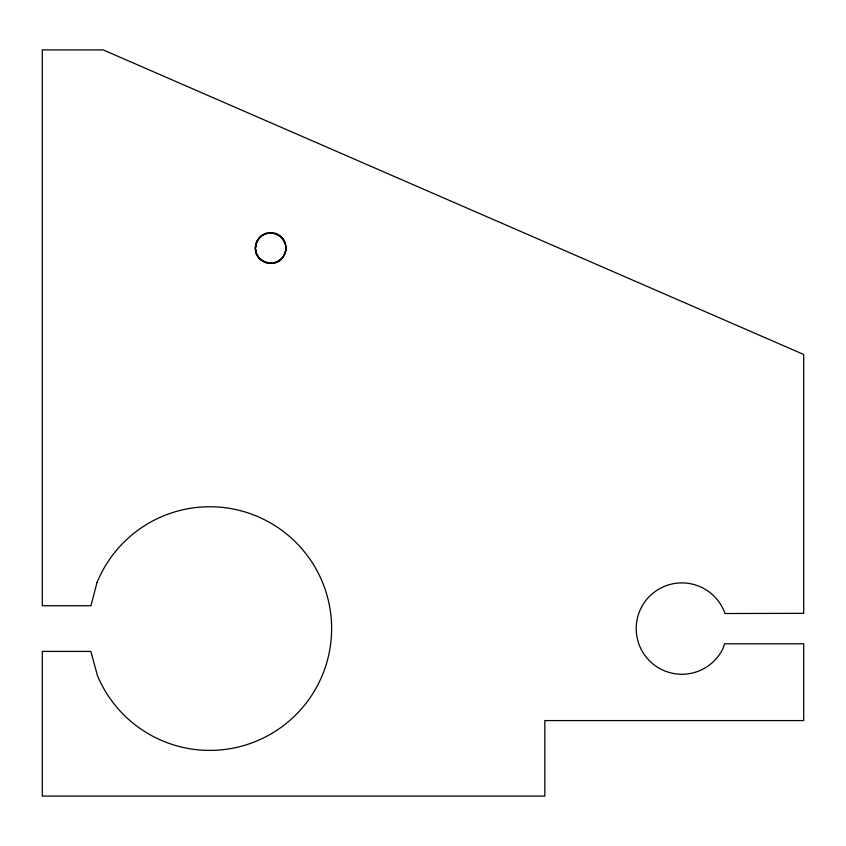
<?xml version="1.0" encoding="UTF-8"?>
<svg xmlns="http://www.w3.org/2000/svg" width="846" height="846" viewBox="0 0 846 846"><rect width="100%" height="100%" fill="white"/><g stroke="black" fill="none" stroke-linecap="round" stroke-linejoin="round"><path stroke-width="1.27" d="M255.418 248.174L256.645 242.062M255.619 245.9C252.214 261.932 276.885 270.35 283.907 255.503M285.747 250.162L285.811 245.9A15.228 15.228 0 0 1 273.364 262.873A15.228 15.228 0 0 1 255.852 251.177A15.228 15.228 0 0 1 266.776 233.168L261.446 235.812L257.459 240.56M285.356 252.108L285.811 249.877M255.936 244.23L257.533 240.275M284.721 254.001L285.43 251.833M284.785 253.715L282.733 257.438M258.569 238.9C265.496 228.938 282.765 232.375 285.356 244.23M281.485 258.654C273.311 267.632 256.645 261.974 255.619 249.877M285.43 243.944L281.485 237.123L274.654 233.179A15.228 15.228 0 0 1 285.43 243.934L285.874 248.174M97.057 582.439L90.924 605.736L42.3 605.736L42.3 49.914L103.212 49.914L803.7 354.474L803.7 613.35L725.001 613.509A45.684 45.684 0 0 0 656.158 590.825A45.684 45.684 0 0 0 652.065 663.19A45.684 45.684 0 0 0 723.034 648.417L724.546 643.806L803.7 643.806L803.7 720.581L544.824 720.581L544.824 796.086L42.3 796.086L42.3 651.42L90.85 651.42L97.459 675.679A121.824 121.824 0 0 0 284.383 724.906A121.824 121.824 0 0 0 283.558 531.616A121.824 121.824 0 0 0 97.057 582.439M270.72 232.661L268.732 232.798A15.228 15.228 0 0 1 272.708 232.777L270.72 232.661M263.032 261.372A15.228 15.228 0 0 0 285.874 248.185A15.228 15.228 0 0 0 263.032 234.998A15.228 15.228 0 0 0 263.032 261.372"/></g></svg>
